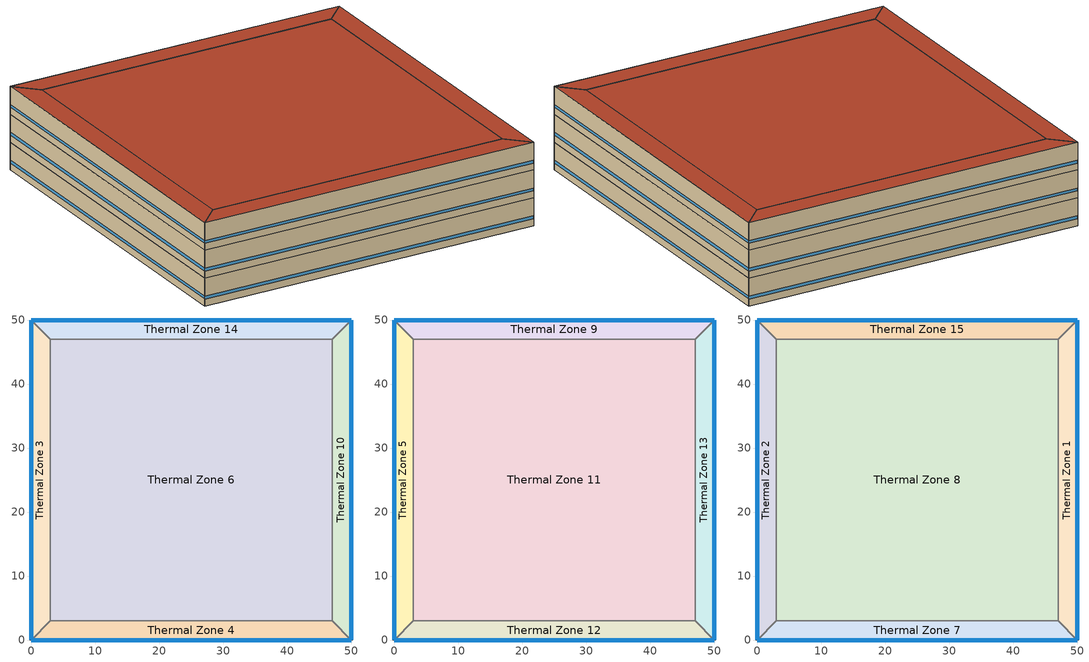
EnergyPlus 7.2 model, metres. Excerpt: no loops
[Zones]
Thermal Zone 4
 floor ground (000_ExtSlabCarpet_4in_ClimateZone 1-8): 50,0 0,0 3,3 47,3 z0
 wall outside (ASHRAE_189.1-2009_ExtWall_SteelFrame_ClimateZone 4-8): 0,0 50,0 z0:4
 wall to Thermal Zone 3 (000_Interior Wall): 3,3 0,0 z0:4
 wall to Thermal Zone 6 (000_Interior Wall): 47,3 3,3 z0:4
 wall to Thermal Zone 10 (000_Interior Wall): 50,0 47,3 z0:4
 window (ASHRAE_189.1-2009_ExtWindow_ClimateZone 4-5): 0.03,0 49.97,0 z1:1.4
Thermal Zone 6
 floor ground (000_ExtSlabCarpet_4in_ClimateZone 1-8): 3,3 3,47 47,47 47,3 z0
 wall to Thermal Zone 10 (000_Interior Wall): 47,3 47,47 z0:4
 wall to Thermal Zone 3 (000_Interior Wall): 3,47 3,3 z0:4
 wall to Thermal Zone 14 (000_Interior Wall): 47,47 3,47 z0:4
Thermal Zone 3
 floor ground (000_ExtSlabCarpet_4in_ClimateZone 1-8): 0,0 0,50 3,47 3,3 z0
 wall outside (ASHRAE_189.1-2009_ExtWall_SteelFrame_ClimateZone 4-8): 0,50 0,0 z0:4
 wall to Thermal Zone 14 (000_Interior Wall): 3,47 0,50 z0:4
 window (ASHRAE_189.1-2009_ExtWindow_ClimateZone 4-5): 0,49.97 0,0.03 z1:1.4
Thermal Zone 10
 floor ground (000_ExtSlabCarpet_4in_ClimateZone 1-8): 50,50 50,0 47,3 47,47 z0
 wall outside (ASHRAE_189.1-2009_ExtWall_SteelFrame_ClimateZone 4-8): 50,0 50,50 z0:4
 wall to Thermal Zone 14 (000_Interior Wall): 50,50 47,47 z0:4
 window (ASHRAE_189.1-2009_ExtWindow_ClimateZone 4-5): 50,0.03 50,49.97 z1:1.4
Thermal Zone 14
 floor ground (000_ExtSlabCarpet_4in_ClimateZone 1-8): 0,50 50,50 47,47 3,47 z0
 wall outside (ASHRAE_189.1-2009_ExtWall_SteelFrame_ClimateZone 4-8): 50,50 0,50 z0:4
 window (ASHRAE_189.1-2009_ExtWindow_ClimateZone 4-5): 49.97,50 0.03,50 z1:1.4
Thermal Zone 11
 floor to Thermal Zone 6 (000_Interior Floor): 3,3 3,47 47,47 47,3 z4
 wall to Thermal Zone 9 (000_Interior Wall): 47,47 3,47 z4:8
 wall to Thermal Zone 13 (000_Interior Wall): 47,3 47,47 z4:8
 wall to Thermal Zone 12 (000_Interior Wall): 3,3 47,3 z4:8
 wall to Thermal Zone 5 (000_Interior Wall): 3,47 3,3 z4:8
Thermal Zone 9
 floor to Thermal Zone 14 (000_Interior Floor): 0,50 50,50 47,47 3,47 z4
 wall outside (ASHRAE_189.1-2009_ExtWall_SteelFrame_ClimateZone 4-8): 50,50 0,50 z4:8
 wall to Thermal Zone 13 (000_Interior Wall): 47,47 50,50 z4:8
 wall to Thermal Zone 5 (000_Interior Wall): 0,50 3,47 z4:8
 window (ASHRAE_189.1-2009_ExtWindow_ClimateZone 4-5): 49.97,50 0.03,50 z5:5.4
Thermal Zone 5
 floor to Thermal Zone 3 (000_Interior Floor): 0,0 0,50 3,47 3,3 z4
 wall outside (ASHRAE_189.1-2009_ExtWall_SteelFrame_ClimateZone 4-8): 0,50 0,0 z4:8
 wall to Thermal Zone 12 (000_Interior Wall): 0,0 3,3 z4:8
 window (ASHRAE_189.1-2009_ExtWindow_ClimateZone 4-5): 0,49.97 0,0.03 z5:5.4
Thermal Zone 13
 floor to Thermal Zone 10 (000_Interior Floor): 50,50 50,0 47,3 47,47 z4
 wall outside (ASHRAE_189.1-2009_ExtWall_SteelFrame_ClimateZone 4-8): 50,0 50,50 z4:8
 wall to Thermal Zone 12 (000_Interior Wall): 47,3 50,0 z4:8
 window (ASHRAE_189.1-2009_ExtWindow_ClimateZone 4-5): 50,0.03 50,49.97 z5:5.4
Thermal Zone 12
 floor to Thermal Zone 4 (000_Interior Floor): 50,0 0,0 3,3 47,3 z4
 wall outside (ASHRAE_189.1-2009_ExtWall_SteelFrame_ClimateZone 4-8): 0,0 50,0 z4:8
 window (ASHRAE_189.1-2009_ExtWindow_ClimateZone 4-5): 0.03,0 49.97,0 z5:5.4
Thermal Zone 15
 floor to Thermal Zone 9 (000_Interior Floor): 0,50 50,50 47,47 3,47 z8
 wall outside (ASHRAE_189.1-2009_ExtWall_SteelFrame_ClimateZone 4-8): 50,50 0,50 z8:12
 wall to Thermal Zone 2 (000_Interior Wall): 0,50 3,47 z8:12
 wall to Thermal Zone 1 (000_Interior Wall): 47,47 50,50 z8:12
 wall to Thermal Zone 8 (000_Interior Wall): 3,47 47,47 z8:12
 window (ASHRAE_189.1-2009_ExtWindow_ClimateZone 4-5): 49.97,50 0.03,50 z9:9.4
 roof outside (ASHRAE_189.1-2009_ExtRoof_IEAD_ClimateZone 2-5): 3,47 47,47 50,50 0,50 z12
Thermal Zone 2
 floor to Thermal Zone 5 (000_Interior Floor): 0,0 0,50 3,47 3,3 z8
 wall outside (ASHRAE_189.1-2009_ExtWall_SteelFrame_ClimateZone 4-8): 0,50 0,0 z8:12
 wall to Thermal Zone 7 (000_Interior Wall): 0,0 3,3 z8:12
 wall to Thermal Zone 8 (000_Interior Wall): 3,3 3,47 z8:12
 window (ASHRAE_189.1-2009_ExtWindow_ClimateZone 4-5): 0,49.97 0,0.03 z9:9.4
 roof outside (ASHRAE_189.1-2009_ExtRoof_IEAD_ClimateZone 2-5): 3,3 3,47 0,50 0,0 z12
Thermal Zone 1
 floor to Thermal Zone 13 (000_Interior Floor): 50,50 50,0 47,3 47,47 z8
 wall outside (ASHRAE_189.1-2009_ExtWall_SteelFrame_ClimateZone 4-8): 50,0 50,50 z8:12
 wall to Thermal Zone 8 (000_Interior Wall): 47,47 47,3 z8:12
 wall to Thermal Zone 7 (000_Interior Wall): 47,3 50,0 z8:12
 window (ASHRAE_189.1-2009_ExtWindow_ClimateZone 4-5): 50,0.03 50,49.97 z9:9.4
 roof outside (ASHRAE_189.1-2009_ExtRoof_IEAD_ClimateZone 2-5): 47,47 47,3 50,0 50,50 z12
Thermal Zone 8
 floor to Thermal Zone 11 (000_Interior Floor): 3,3 3,47 47,47 47,3 z8
 wall to Thermal Zone 7 (000_Interior Wall): 3,3 47,3 z8:12
 roof outside (ASHRAE_189.1-2009_ExtRoof_IEAD_ClimateZone 2-5): 47,3 47,47 3,47 3,3 z12
Thermal Zone 7
 floor to Thermal Zone 12 (000_Interior Floor): 50,0 0,0 3,3 47,3 z8
 wall outside (ASHRAE_189.1-2009_ExtWall_SteelFrame_ClimateZone 4-8): 0,0 50,0 z8:12
 window (ASHRAE_189.1-2009_ExtWindow_ClimateZone 4-5): 0.03,0 49.97,0 z9:9.4
 roof outside (ASHRAE_189.1-2009_ExtRoof_IEAD_ClimateZone 2-5): 47,3 3,3 0,0 50,0 z12
[Site:Location]
Philadelphia International Ap_PA_USA Design_Conditions: Latitude {deg}=39.87; Longitude {deg}=-75.23; Time Zone {hr}=-5; Elevation {m}=2
[SizingPeriod:DesignDay] Day of Month=21; Dry-Bulb Temperature Range Modifier Type=DefaultMultipliers; Barometric Pressure {Pa}=101301; Rain Indicator=No; Snow Indicator=No; Daylight Saving Time Indicator=No
Name | Month | Day Type | Maximum Dry-Bulb Temperature {C} | Daily Dry-Bulb Temperature Range {deltaC} | Humidity Condition Type | Wetbulb or DewPoint at Maximum Dry-Bulb {C} | Wind Speed {m/s} | Wind Direction {deg} | Solar Model Indicator | ASHRAE Clear Sky Optical Depth for Beam Irradiance (taub) | ASHRAE Clear Sky Optical Depth for Diffuse Irradiance (taud) | Sky Clearness
Philadelphia International Ap Ann Clg .4% Condns DB=>MWB | 7 | SummerDesignDay | 34 | 9.4 | Wetbulb | 24.1 | 5 | 240 | ASHRAETau | 0.55 | 1.776
Philadelphia International Ap Ann Hum_n 99% Condns DP=>MCDB | 1 | WinterDesignDay | -6.7 | 0 | Dewpoint | -18 | 5.2 | 290 | ASHRAEClearSky |  |  | 0
Philadelphia International Ap Ann Htg 99% Condns DB | 1 | WinterDesignDay | -8.4 | 0 | Wetbulb | -8.4 | 5.2 | 290 | ASHRAEClearSky |  |  | 0
Philadelphia International Ap Ann Htg Wind 99.6% Condns WS=>MCDB | 1 | WinterDesignDay | 2.8 | 0 | Wetbulb | 2.8 | 12.7 | 290 | ASHRAEClearSky |  |  | 0
[Building]
Building 1
[Material] Thermal Absorptance=0.9
Name | Roughness | Thickness {m} | Conductivity {W/m-K} | Density {kg/m3} | Specific Heat {J/kg-K} | Solar Absorptance | Visible Absorptance
Roof Membrane | VeryRough | 0.0095 | 0.16 | 1121.29 | 1460 | 0.7 | 0.7
000_M11 100mm lightweight concrete | MediumRough | 0.1016 | 0.53 | 1280 | 840 | 0.7 | 0.7
1/2IN Gypsum | Smooth | 0.0127 | 0.16 | 784.9 | 830 | 0.92 | 0.92
Metal Decking | MediumSmooth | 0.0015 | 45.006 | 7680 | 418.4 | 0.7 | 0.3
MAT-CC05 4 HW CONCRETE | Rough | 0.1016 | 1.311 | 2240 | 836.8 | 0.7 | 0.7
Wall Insulation [39] | MediumRough | 0.1184 | 0.045 | 265 | 836.8 | 0.7 | 0.7
Roof Insulation [21] | MediumRough | 0.2105 | 0.049 | 265 | 836.8 | 0.7 | 0.7
000_F16 Acoustic tile | MediumSmooth | 0.0191 | 0.06 | 368 | 590 | 0.7 | 0.7
000_G01a 19mm gypsum board | MediumSmooth | 0.019 | 0.16 | 800 | 1090 | 0.7 | 0.7
[Material:AirGap]
Name | Thermal Resistance {m2-K/W}
000_F05 Ceiling air space resistance | 0.18
000_F04 Wall air space resistance | 0.15
[Material:NoMass] Thermal Absorptance=0.9; Solar Absorptance=0.7
Name | Roughness | Thermal Resistance {m2-K/W} | Visible Absorptance
CP02 CARPET PAD | VeryRough | 0.2165 | 0.8
MAT-SHEATH | Rough | 0.3626 | 0.7
[WindowMaterial:Glazing]
Theoretical Glass [207]: Optical Data Type=SpectralAverage; Thickness {m}=0.003; Solar Transmittance at Normal Incidence=0.3311; Front Side Solar Reflectance at Normal Incidence=0.6189; Back Side Solar Reflectance at Normal Incidence=0.6189; Visible Transmittance at Normal Incidence=0.44; Front Side Visible Reflectance at Normal Incidence=0.51; Back Side Visible Reflectance at Normal Incidence=0.51; Infrared Transmittance at Normal Incidence=0; Front Side Infrared Hemispherical Emissivity=0.9; Back Side Infrared Hemispherical Emissivity=0.9; Conductivity {W/m-K}=0.0133; Dirt Correction Factor for Solar and Visible Transmittance=1; Solar Diffusing=No
[Construction]
ASHRAE_189.1-2009_ExtRoof_IEAD_ClimateZone 2-5: Roof Membrane, Roof Insulation [21], Metal Decking
ASHRAE_189.1-2009_ExtWindow_ClimateZone 4-5: Theoretical Glass [207]
000_ExtSlabCarpet_4in_ClimateZone 1-8: MAT-CC05 4 HW CONCRETE, CP02 CARPET PAD
ASHRAE_189.1-2009_ExtWall_SteelFrame_ClimateZone 4-8: MAT-SHEATH, Wall Insulation [39], 1/2IN Gypsum
000_Interior Wall: 000_G01a 19mm gypsum board, 000_F04 Wall air space resistance, 000_G01a 19mm gypsum board
000_Interior Floor: 000_F16 Acoustic tile, 000_F05 Ceiling air space resistance, 000_M11 100mm lightweight concrete
[AvailabilityManager:Scheduled]
Name | Schedule
AvailabilityManager:Scheduled {90ccdaf6-6df4-4e67-823b-5c2b79bba5ab} | Schedule:Compact {73653c62-7b76-4caf-a19b-e9dc56e5c3ed}
AvailabilityManager:Scheduled {a5ba8950-c94b-4ac7-9aa5-26706b15b6d8} | Schedule:Compact {9ff4dcd4-aea3-4c3d-9589-aa2d9020f814}
[Zone]
Thermal Zone 11; Thermal Zone 4; Thermal Zone 15; Thermal Zone 2; Thermal Zone 6; Thermal Zone 9; Thermal Zone 3; Thermal Zone 5; Thermal Zone 1; Thermal Zone 10; Thermal Zone 13; Thermal Zone 8; Thermal Zone 7; Thermal Zone 14; Thermal Zone 12
[Schedule:Compact]
Schedule:Compact {73653c62-7b76-4caf-a19b-e9dc56e5c3ed}; Schedule:Compact {9ff4dcd4-aea3-4c3d-9589-aa2d9020f814}: Through: 12/31, For: AllDays, Until: 24:00, 1
